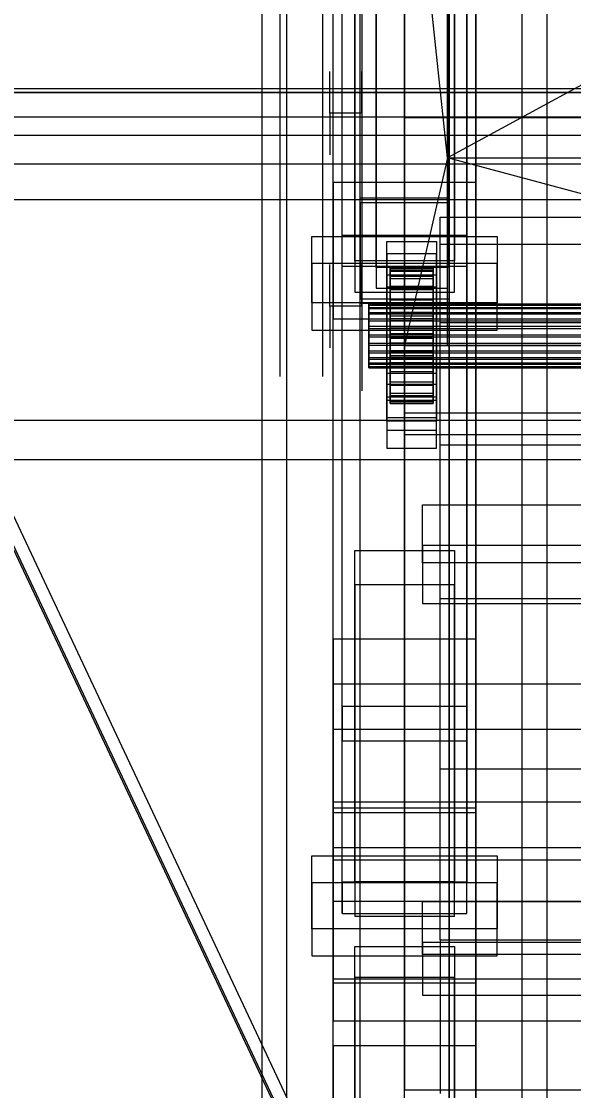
# Model space of a CAD drawing. Header units: millimetres. Extents: x -1970 to 34302, y -65268 to 6837.
# Drawn here: x -537.5 to -382.6, y -34680.3 to -34380 of the extents above; entities that cross this region are included whole.
import ezdxf

# ---------------------------------------------------------------- set-up
doc = ezdxf.new("R2010")
doc.units = ezdxf.units.MM
for name, color, linetype, lineweight in [('COTAS_O', 1, 'Continuous', 0), ('frontal_briquetadora', 7, 'Continuous', 0), ('frontal_C01', 7, 'Continuous', 0), ('frontal_C02', 7, 'Continuous', 0), ('frontal_mezcladora', 7, 'Continuous', 0), ('frontal_tolva', 7, 'Continuous', 0), ('frontal_tolva-C01', 7, 'Continuous', 0)]:
    doc.layers.add(name, color=color, linetype=linetype, lineweight=lineweight)
doc.dimstyles.new('R19_100', dxfattribs={"dimtxt": 250, "dimasz": 150, "dimexe": 150, "dimexo": 80, "dimgap": 100, "dimtad": 1, "dimtih": 1, "dimtoh": 1, "dimdsep": 46, "dimcen": 0.09, "dimadec": 0, "dimazin": 0, "dimtfac": 1, "dimtdec": 4, "dimtofl": 0, "dimtmove": 0, "dimatfit": 3, "dimfxl": 1, "dimtolj": 1, "dimtzin": 0, "dimarcsym": 0})

# ---------------------------------------------------------------- blocks, each defined once
blk = doc.blocks.new('*D35')
at = {"layer": 'COTAS_O', "color": 0, "lineweight": -2, "transparency": 16777216}
for p, q in [((-1725, -34320), (-1725, -33550)), ((1725, -34320), (1725, -33550)), ((-1575, -33700), (1575, -33700))]:
    blk.add_line(p, q, dxfattribs=at)
at = {"layer": 'COTAS_O', "color": 0, "transparency": 16777216}
for points in [[(-1575, -33675), (-1575, -33725), (-1725, -33700)], [(1575, -33675), (1575, -33725), (1725, -33700)]]:
    blk.add_solid(points, dxfattribs=at)
at = {"layer": 'Defpoints', "color": 0, "transparency": 16777216}
for p in [(1725, -33700), (-1725, -34400), (1725, -34400)]:
    blk.add_point(p, dxfattribs=at)
blk = doc.blocks.new('*D38')
at = {"layer": 'COTAS_O', "color": 0, "lineweight": -2, "transparency": 16777216}
for p, q in [((-570, -33700), (200, -33700)), ((50, -34750), (50, -33850)), ((-570, -34900), (200, -34900))]:
    blk.add_line(p, q, dxfattribs=at)
at = {"layer": 'COTAS_O', "color": 0, "transparency": 16777216}
for points in [[(25, -33850), (75, -33850), (50, -33700)], [(25, -34750), (75, -34750), (50, -34900)]]:
    blk.add_solid(points, dxfattribs=at)
at = {"layer": 'Defpoints', "color": 0, "transparency": 16777216}
for p in [(-650, -33700), (50, -33700), (-650, -34900)]:
    blk.add_point(p, dxfattribs=at)
blk = doc.blocks.new('*D39')
at = {"layer": 'COTAS_O', "color": 0, "lineweight": -2, "transparency": 16777216}
for p, q in [((-650, -34820), (-650, -34050)), ((650, -34820), (650, -34050)), ((-500, -34200), (500, -34200))]:
    blk.add_line(p, q, dxfattribs=at)
at = {"layer": 'COTAS_O', "color": 0, "transparency": 16777216}
for points in [[(-500, -34175), (-500, -34225), (-650, -34200)], [(500, -34175), (500, -34225), (650, -34200)]]:
    blk.add_solid(points, dxfattribs=at)
at = {"layer": 'Defpoints', "color": 0, "transparency": 16777216}
for p in [(650, -34200), (-650, -34900), (650, -34900)]:
    blk.add_point(p, dxfattribs=at)

msp = doc.modelspace()

# ---------------------------------------------------------------- linework, layer by layer
at = {"layer": 'frontal_briquetadora'}
for p, q in [((-430, -34680), (-430, -33820)), ((-430, -34060), (-430, -34490)), ((-430, -34496), (-430, -34060)), ((-430, -34680), (-430, -34260)), ((-430, -34496), (-430, -34260)), ((-430, -34305), (-430, -34471)), ((-418, -34418.333), (-430, -34305)), ((-430, -34680), (-430, -34305)), ((-430, -34305), (-430, -34496)), ((-210, -34305), (-418, -34418.333)), ((-465, -34366.107), (-465, -34381.105)), ((-442, -34366.174), (-442, -34381.431)), ((-430, -34366.174), (-430, -34381.431)), ((-465, -34368.936), (-465, -34385.831)), ((-453, -34368.458), (-453, -34383.843)), ((-453, -34368.936), (-453, -34385.831)), ((-442, -34368.458), (-442, -34383.843)), ((-442, -34370.769), (-442, -34387.994)), ((-430, -34370.769), (-430, -34387.994)), ((-465, -34381.105), (-465, -34394.43)), ((-442, -34381.431), (-442, -34395.136)), ((-430, -34381.431), (-430, -34395.136)), ((-453, -34383.843), (-453, -34397.512)), ((-442, -34383.843), (-442, -34397.512)), ((-465, -34385.831), (-465, -34401.723)), ((-453, -34385.831), (-453, -34401.723)), ((-442, -34387.994), (-442, -34404.195)), ((-430, -34387.994), (-430, -34404.195)), ((-465, -34394.43), (-465, -34405.871)), ((-451, -34396.433), (-451, -34394.116)), ((-451, -34400.608), (-451, -34396.433)), ((-442, -34396.433), (-442, -34394.116)), ((-442, -34395.136), (-442, -34407.089)), ((-442, -34400.608), (-442, -34396.433)), ((-430, -34395.136), (-430, -34407.089)), ((-453, -34397.512), (-453, -34409.248)), ((-442, -34397.512), (-442, -34409.248)), ((-430, -34399.964), (-430, -34398.226)), ((-465, -34401.723), (-465, -34416.466)), ((-453, -34401.723), (-453, -34416.466)), ((-451, -34405.815), (-451, -34400.608)), ((-442, -34405.815), (-442, -34400.608)), ((-430, -34403.095), (-430, -34399.964)), ((-442, -34404.195), (-442, -34419.227)), ((-430, -34407), (-430, -34403.095)), ((-430, -34404.195), (-430, -34419.227)), ((-465, -34405.871), (-465, -34415.248)), ((-442, -34405.815), (-451, -34405.815)), ((-451, -34405.815), (-451, -34411.021)), ((-442, -34405.815), (-442, -34411.021)), ((-442, -34407.089), (-442, -34417.116)), ((-430, -34407), (-188, -34407)), ((-430, -34407), (-430, -34410.905)), ((-430, -34407.089), (-430, -34417.116)), ((-453, -34409.248), (-453, -34418.868)), ((-451, -34411.021), (-451, -34415.197)), ((-442, -34409.248), (-442, -34418.868)), ((-442, -34411.021), (-442, -34415.197)), ((-430, -34410.905), (-430, -34414.036)), ((-430, -34414.036), (-430, -34415.774)), ((-465, -34415.248), (-465, -34422.414)), ((-465, -34416.466), (-465, -34429.929)), ((-453, -34416.466), (-453, -34429.929)), ((-451, -34415.197), (-451, -34417.514)), ((-442, -34415.197), (-442, -34417.514)), ((-442, -34417.116), (-442, -34425.07)), ((-430, -34417.116), (-430, -34425.07)), ((-453, -34418.868), (-453, -34426.218)), ((-442, -34418.868), (-442, -34426.218)), ((-442, -34419.227), (-442, -34432.952)), ((-418, -34418.333), (-430, -34471)), ((-430, -34419.227), (-430, -34432.952)), ((-418, -34471), (-418, -34418.333)), ((-418, -34418.333), (-222, -34418.333)), ((-222, -34471), (-418, -34418.333)), ((-465, -34422.414), (-465, -34427.255)), ((-453, -34426.218), (-453, -34431.184)), ((-442, -34425.07), (-442, -34430.836)), ((-442, -34426.218), (-442, -34431.184)), ((-430, -34425.07), (-430, -34430.836)), ((-465, -34427.255), (-465, -34429.694)), ((-465, -34429.929), (-465, -34441.988)), ((-453, -34429.929), (-453, -34441.988)), ((-453, -34431.184), (-453, -34433.686)), ((-442, -34430.836), (-442, -34434.33)), ((-442, -34431.184), (-442, -34433.686)), ((-430, -34430.836), (-430, -34434.33)), ((-442, -34432.952), (-442, -34445.246)), ((-442, -34434.33), (-442, -34435.5)), ((-430, -34432.952), (-430, -34445.246)), ((-430, -34434.33), (-430, -34435.5)), ((-465, -34441.988), (-465, -34452.535)), ((-453, -34441.988), (-453, -34452.535)), ((-442, -34445.246), (-442, -34455.999)), ((-430, -34445.246), (-430, -34455.999)), ((-451, -34450.618), (-451, -34448.301)), ((-451, -34454.793), (-451, -34450.618)), ((-442, -34450.618), (-442, -34448.301)), ((-442, -34454.793), (-442, -34450.618)), ((-465, -34452.535), (-465, -34461.475)), ((-453, -34452.535), (-453, -34461.475)), ((-451, -34460), (-451, -34454.793)), ((-442, -34460), (-442, -34454.793)), ((-442, -34455.999), (-442, -34465.113)), ((-430, -34455.999), (-430, -34465.113)), ((-465, -34461.475), (-465, -34468.725)), ((-453, -34461.475), (-453, -34468.725)), ((-442, -34460), (-451, -34460)), ((-451, -34460), (-451, -34465.207)), ((-442, -34460), (-442, -34465.207)), ((-451, -34465.207), (-451, -34469.382)), ((-442, -34465.113), (-442, -34472.505)), ((-442, -34465.207), (-442, -34469.382)), ((-430, -34465.113), (-430, -34472.505)), ((-465, -34468.725), (-465, -34474.221)), ((-453, -34468.725), (-453, -34474.221)), ((-451, -34469.382), (-451, -34471.699)), ((-442, -34469.382), (-442, -34471.699)), ((-430, -34471), (-418, -34471)), ((-430, -34471), (-210, -34471)), ((-430, -34471), (-430, -34680)), ((-430, -34471), (-430, -34496)), ((-210, -34471), (-418, -34471)), ((-222, -34471), (-418, -34471)), ((-465, -34474.221), (-465, -34477.913)), ((-453, -34474.221), (-453, -34477.913)), ((-442, -34472.505), (-442, -34478.109)), ((-430, -34472.505), (-430, -34478.109)), ((-465, -34477.913), (-465, -34479.768)), ((-453, -34477.913), (-453, -34479.768)), ((-442, -34478.109), (-442, -34481.873)), ((-430, -34478.109), (-430, -34481.873)), ((-442, -34481.873), (-442, -34483.763)), ((-430, -34481.873), (-430, -34483.763)), ((-210, -34490), (-430, -34490)), ((-430, -34496), (-210, -34496)), ((-430, -34496), (-430, -34680)), ((-430, -34680), (-223.45, -34680)), ((-430, -34680), (-210, -34680)), ((-430, -34680), (-315, -34680)), ((-430, -34700), (-430, -34680))]:
    msp.add_line(p, q, dxfattribs=at)
at = {"layer": 'frontal_C01'}
for p, q in [((-470, -35975), (-470, -34088.498)), ((-463, -35975), (-463, -34088.498)), ((-397, -35975), (-397, -34088.498)), ((-390, -35975), (-390, -34088.498)), ((-450, -34553.51), (-450, -34169.301)), ((-410, -34169.301), (-410, -34553.51)), ((-450, -34600.878), (-450, -34216.669)), ((-410, -34600.878), (-410, -34216.669)), ((-450, -34667.722), (-450, -34283.513)), ((-410, -34283.513), (-410, -34667.722)), ((-442.5, -34948.719), (-442.5, -34289.775)), ((-417.5, -34289.775), (-417.5, -34948.719)), ((-447.5, -34572.391), (-447.5, -34297.657)), ((-412.5, -34297.657), (-412.5, -34572.391)), ((-447.5, -34581.997), (-447.5, -34307.263)), ((-412.5, -34581.997), (-412.5, -34307.263)), ((-442.5, -34974.088), (-442.5, -34315.145)), ((-417.5, -34974.088), (-417.5, -34315.145)), ((-450, -34705.616), (-450, -34321.407)), ((-410, -34705.616), (-410, -34321.407)), ((-425, -34532.07), (-425, -34515.805)), ((-425, -34515.805), (425, -34515.805)), ((-425, -34527.173), (-425, -34515.805)), ((-444, -34538.214), (-444, -34528.609)), ((-444, -34528.609), (-416, -34528.609)), ((-444, -34621.657), (-444, -34528.609)), ((425, -34527.173), (-425, -34527.173)), ((-425, -34527.173), (-425, -34543.438)), ((-416, -34528.609), (-416, -34538.214)), ((-416, -34528.609), (-416, -34621.657)), ((425, -34532.07), (-425, -34532.07)), ((-425, -34532.07), (-425, -34543.438)), ((-416, -34538.214), (-444, -34538.214)), ((-444, -34538.214), (-444, -34631.262)), ((-416, -34631.262), (-416, -34538.214)), ((-425, -34543.438), (425, -34543.438)), ((-410, -34553.51), (-450, -34553.51)), ((-450, -34553.51), (-450, -34600.878)), ((-450, -34937.719), (-450, -34553.51)), ((-410, -34600.878), (-410, -34553.51)), ((-410, -34553.51), (-410, -34937.719)), ((-450, -34578.861), (-450, -34566.054)), ((-450, -34566.054), (450, -34566.054)), ((-450, -34599.211), (-450, -34566.054)), ((-412.5, -34572.391), (-447.5, -34572.391)), ((-447.5, -34572.391), (-447.5, -34581.997)), ((-412.5, -34581.997), (-412.5, -34572.391)), ((450, -34578.861), (-450, -34578.861)), ((-450, -34578.861), (-450, -34612.018)), ((-447.5, -34581.997), (-412.5, -34581.997)), ((450, -34599.211), (-450, -34599.211)), ((-450, -34599.211), (-450, -34612.018)), ((-450, -34600.878), (-410, -34600.878)), ((-450, -34985.087), (-450, -34600.878)), ((-410, -34985.087), (-410, -34600.878)), ((-450, -34612.018), (450, -34612.018)), ((-456, -34634.81), (-456, -34614.319)), ((-456, -34614.319), (-404, -34614.319)), ((-456, -34621.898), (-456, -34614.319)), ((-404, -34614.319), (-404, -34634.81)), ((-404, -34614.319), (-404, -34621.898)), ((-416, -34621.657), (-444, -34621.657)), ((-444, -34621.657), (-444, -34631.262)), ((-416, -34631.262), (-416, -34621.657)), ((-404, -34621.898), (-456, -34621.898)), ((-456, -34621.898), (-456, -34642.389)), ((-404, -34642.389), (-404, -34621.898)), ((-444, -34631.262), (-416, -34631.262)), ((-404, -34634.81), (-456, -34634.81)), ((-456, -34634.81), (-456, -34642.389)), ((-404, -34642.389), (-404, -34634.81)), ((-456, -34642.389), (-404, -34642.389)), ((-410, -34667.722), (-450, -34667.722)), ((-450, -34667.722), (-450, -34705.616)), ((-450, -35051.931), (-450, -34667.722)), ((-410, -34705.616), (-410, -34667.722)), ((-410, -34667.722), (-410, -35051.931))]:
    msp.add_line(p, q, dxfattribs=at)
at = {"layer": 'frontal_C02'}
for p, q in [((-470, -35975), (-470, -33576.746)), ((-463, -35975), (-463, -33576.746)), ((-397, -35975), (-397, -33576.746)), ((-390, -35975), (-390, -33576.746)), ((-470, -35975), (-470, -34072.136)), ((-463, -35975), (-463, -34072.136)), ((-397, -35975), (-397, -34072.136)), ((-390, -35975), (-390, -34072.136)), ((-450, -34425.283), (-450, -34074.565)), ((-410, -34074.565), (-410, -34425.283)), ((-450, -34463.537), (-450, -34112.818)), ((-410, -34463.537), (-410, -34112.818)), ((-450, -34602.206), (-450, -34251.487)), ((-410, -34251.487), (-410, -34602.206)), ((-442.5, -34429.556), (-442.5, -34260.541)), ((-417.5, -34260.541), (-417.5, -34429.556)), ((-442.5, -34459.264), (-442.5, -34290.25)), ((-417.5, -34459.264), (-417.5, -34290.25)), ((-450, -34650.022), (-450, -34299.304)), ((-410, -34650.022), (-410, -34299.304)), ((-438, -34449.111), (-438, -34304.811)), ((-418, -34304.811), (-418, -34449.111)), ((-438, -34310.656), (-438, -34454.956)), ((-418, -34454.956), (-418, -34310.656)), ((-444, -34447.257), (-444, -34354.926)), ((-416, -34354.926), (-416, -34447.257)), ((-444, -34363.694), (-444, -34456.025)), ((-416, -34456.025), (-416, -34363.694)), ((-410, -34425.283), (-450, -34425.283)), ((-450, -34425.283), (-450, -34463.537)), ((-450, -34776.002), (-450, -34425.283)), ((-410, -34463.537), (-410, -34425.283)), ((-410, -34425.283), (-410, -34776.002)), ((-442.5, -34459.264), (-442.5, -34429.556)), ((-442.5, -34429.556), (-417.5, -34429.556)), ((-417.5, -34429.556), (-417.5, -34459.264)), ((-417.5, -34430.927), (-442.5, -34430.927)), ((-442.5, -34430.927), (-442.5, -34457.893)), ((-442.5, -34963.35), (-442.5, -34430.927)), ((-417.5, -34457.893), (-417.5, -34430.927)), ((-417.5, -34430.927), (-417.5, -34963.35)), ((-456, -34459.08), (-456, -34440.376)), ((-456, -34440.376), (-404, -34440.376)), ((-456, -34448.026), (-456, -34440.376)), ((-447.5, -34448.794), (-447.5, -34440.026)), ((-447.5, -34440.026), (-412.5, -34440.026)), ((-447.5, -34621.73), (-447.5, -34440.026)), ((-412.5, -34440.026), (-412.5, -34448.794)), ((-412.5, -34440.026), (-412.5, -34621.73)), ((-404, -34440.376), (-404, -34459.08)), ((-404, -34440.376), (-404, -34448.026)), ((-435, -34445.285), (-435, -34441.778)), ((-435, -34441.778), (-421, -34441.778)), ((-435, -34481.944), (-435, -34441.778)), ((-421, -34441.778), (-421, -34445.285)), ((-421, -34441.778), (-421, -34481.944)), ((-416, -34447.257), (-444, -34447.257)), ((-444, -34447.257), (-444, -34456.025)), ((-421, -34445.285), (-435, -34445.285)), ((-435, -34445.285), (-435, -34485.452)), ((-421, -34485.452), (-421, -34445.285)), ((-416, -34456.025), (-416, -34447.257)), ((-404, -34448.026), (-456, -34448.026)), ((-456, -34448.026), (-456, -34466.731)), ((-412.5, -34448.794), (-447.5, -34448.794)), ((-447.5, -34630.498), (-447.5, -34448.794)), ((-418, -34449.111), (-438, -34449.111)), ((-438, -34449.111), (-438, -34454.956)), ((-434, -34459.297), (-434, -34449.303)), ((-434, -34449.303), (-434, -34449.779)), ((-434, -34449.303), (-422, -34449.303)), ((-434, -34450.121), (-434, -34449.303)), ((-434, -34459.522), (-434, -34449.779)), ((-434, -34449.779), (-434, -34451.516)), ((-434, -34449.779), (-422, -34449.779)), ((-434, -34459.684), (-434, -34450.121)), ((-434, -34450.121), (-422, -34450.121)), ((-434, -34452.177), (-434, -34450.121)), ((-422, -34449.779), (-422, -34449.303)), ((-422, -34449.303), (-422, -34459.297)), ((-422, -34449.303), (-422, -34450.121)), ((-422, -34451.516), (-422, -34449.779)), ((-422, -34449.779), (-422, -34459.522)), ((-422, -34450.121), (-422, -34459.684)), ((-422, -34450.121), (-422, -34452.177)), ((-418, -34454.956), (-418, -34449.111)), ((-412.5, -34630.498), (-412.5, -34448.794)), ((-404, -34466.731), (-404, -34448.026)), ((-435, -34454.638), (-435, -34451.131)), ((-435, -34451.131), (-421, -34451.131)), ((-435, -34491.297), (-435, -34451.131)), ((-434, -34460.345), (-434, -34451.516)), ((-434, -34451.516), (-434, -34454.397)), ((-434, -34451.516), (-422, -34451.516)), ((-434, -34460.658), (-434, -34452.177)), ((-434, -34452.177), (-422, -34452.177)), ((-434, -34455.332), (-434, -34452.177)), ((-422, -34454.397), (-422, -34451.516)), ((-422, -34451.516), (-422, -34460.345)), ((-422, -34452.177), (-422, -34460.658)), ((-422, -34452.177), (-422, -34455.332)), ((-421, -34451.131), (-421, -34454.638)), ((-421, -34451.131), (-421, -34491.297)), ((-444, -34456.025), (-416, -34456.025)), ((-438, -34454.956), (-418, -34454.956)), ((-421, -34454.638), (-435, -34454.638)), ((-435, -34454.638), (-435, -34494.804)), ((-434, -34461.71), (-434, -34454.397)), ((-434, -34454.397), (-434, -34458.225)), ((-434, -34454.397), (-422, -34454.397)), ((-434, -34462.153), (-434, -34455.332)), ((-434, -34455.332), (-422, -34455.332)), ((-434, -34459.369), (-434, -34455.332)), ((-422, -34458.225), (-422, -34454.397)), ((-422, -34454.397), (-422, -34461.71)), ((-422, -34455.332), (-422, -34462.153)), ((-422, -34455.332), (-422, -34459.369)), ((-421, -34494.804), (-421, -34454.638)), ((-404, -34459.08), (-456, -34459.08)), ((-456, -34459.08), (-456, -34466.731)), ((-442.5, -34457.893), (-417.5, -34457.893)), ((-442.5, -34990.315), (-442.5, -34457.893)), ((-417.5, -34459.264), (-442.5, -34459.264)), ((-440, -34459.684), (-440, -34459.297)), ((-440, -34459.297), (-440, -34459.522)), ((-440, -34459.297), (440, -34459.297)), ((-440, -34459.522), (-440, -34460.345)), ((-440, -34459.522), (440, -34459.522)), ((-434, -34463.523), (-434, -34458.225)), ((-434, -34458.225), (-434, -34462.738)), ((-434, -34458.225), (-422, -34458.225)), ((-434, -34459.522), (-434, -34459.297)), ((-422, -34459.297), (-434, -34459.297)), ((-434, -34459.297), (-434, -34459.684)), ((-434, -34464.065), (-434, -34459.369)), ((-434, -34459.369), (-422, -34459.369)), ((-434, -34464.015), (-434, -34459.369)), ((-434, -34460.345), (-434, -34459.522)), ((-422, -34459.522), (-434, -34459.522)), ((-422, -34462.738), (-422, -34458.225)), ((-422, -34458.225), (-422, -34463.523)), ((-422, -34459.297), (-422, -34459.522)), ((-422, -34459.684), (-422, -34459.297)), ((-422, -34459.369), (-422, -34464.065)), ((-422, -34459.369), (-422, -34464.015)), ((-422, -34459.522), (-422, -34460.345)), ((-417.5, -34990.315), (-417.5, -34457.893)), ((-404, -34466.731), (-404, -34459.08)), ((-440, -34460.658), (-440, -34459.684)), ((-440, -34459.684), (440, -34459.684)), ((-440, -34460.345), (-440, -34461.71)), ((-440, -34460.345), (440, -34460.345)), ((-440, -34462.153), (-440, -34460.658)), ((-440, -34460.658), (440, -34460.658)), ((-440, -34461.71), (-440, -34463.523)), ((-440, -34461.71), (440, -34461.71)), ((-440, -34464.065), (-440, -34462.153)), ((-440, -34462.153), (440, -34462.153)), ((-422, -34459.684), (-434, -34459.684)), ((-434, -34459.684), (-434, -34460.658)), ((-434, -34461.71), (-434, -34460.345)), ((-422, -34460.345), (-434, -34460.345)), ((-422, -34460.658), (-434, -34460.658)), ((-434, -34460.658), (-434, -34462.153)), ((-434, -34463.523), (-434, -34461.71)), ((-422, -34461.71), (-434, -34461.71)), ((-422, -34462.153), (-434, -34462.153)), ((-434, -34462.153), (-434, -34464.065)), ((-422, -34460.658), (-422, -34459.684)), ((-422, -34460.345), (-422, -34461.71)), ((-422, -34462.153), (-422, -34460.658)), ((-422, -34461.71), (-422, -34463.523)), ((-422, -34464.065), (-422, -34462.153)), ((-450, -34463.537), (-410, -34463.537)), ((-450, -34814.255), (-450, -34463.537)), ((-440, -34463.523), (-440, -34465.661)), ((-440, -34463.523), (440, -34463.523)), ((-440, -34466.266), (-440, -34464.065)), ((-440, -34464.065), (440, -34464.065)), ((-434, -34462.738), (-434, -34465.661)), ((-422, -34462.738), (-434, -34462.738)), ((-434, -34462.738), (-434, -34467.63)), ((-434, -34465.661), (-434, -34463.523)), ((-422, -34463.523), (-434, -34463.523)), ((-434, -34466.266), (-434, -34464.015)), ((-434, -34464.015), (-422, -34464.015)), ((-434, -34468.952), (-434, -34464.015)), ((-422, -34464.065), (-434, -34464.065)), ((-434, -34464.065), (-434, -34466.266)), ((-422, -34465.661), (-422, -34462.738)), ((-422, -34467.63), (-422, -34462.738)), ((-422, -34463.523), (-422, -34465.661)), ((-422, -34464.015), (-422, -34466.266)), ((-422, -34464.015), (-422, -34468.952)), ((-422, -34466.266), (-422, -34464.065)), ((-410, -34814.255), (-410, -34463.537)), ((-456, -34466.731), (-404, -34466.731)), ((-440, -34465.661), (-440, -34467.978)), ((440, -34465.661), (-440, -34465.661)), ((-440, -34468.604), (-440, -34466.266)), ((-440, -34466.266), (440, -34466.266)), ((-440, -34467.978), (-440, -34470.317)), ((-440, -34467.978), (440, -34467.978)), ((-440, -34470.922), (-440, -34468.604)), ((-440, -34468.604), (440, -34468.604)), ((-434, -34465.661), (-422, -34465.661)), ((-434, -34467.978), (-434, -34465.661)), ((-422, -34466.266), (-434, -34466.266)), ((-434, -34466.266), (-434, -34468.604)), ((-434, -34467.978), (-434, -34467.63)), ((-434, -34467.63), (-434, -34472.567)), ((-434, -34467.63), (-422, -34467.63)), ((-434, -34470.317), (-434, -34467.978)), ((-422, -34467.978), (-434, -34467.978)), ((-434, -34468.604), (-434, -34468.952)), ((-422, -34468.604), (-434, -34468.604)), ((-434, -34468.604), (-434, -34470.922)), ((-422, -34465.661), (-422, -34467.978)), ((-422, -34468.604), (-422, -34466.266)), ((-422, -34472.567), (-422, -34467.63)), ((-422, -34467.63), (-422, -34467.978)), ((-422, -34467.978), (-422, -34470.317)), ((-422, -34468.952), (-422, -34468.604)), ((-422, -34470.922), (-422, -34468.604)), ((-440, -34470.317), (-440, -34472.517)), ((-440, -34470.317), (440, -34470.317)), ((-440, -34473.06), (-440, -34470.922)), ((-440, -34470.922), (440, -34470.922)), ((-434, -34468.952), (-422, -34468.952)), ((-434, -34473.844), (-434, -34468.952)), ((-434, -34472.517), (-434, -34470.317)), ((-434, -34470.317), (-434, -34472.567)), ((-422, -34470.317), (-434, -34470.317)), ((-434, -34470.922), (-434, -34473.844)), ((-422, -34470.922), (-434, -34470.922)), ((-434, -34470.922), (-434, -34473.06)), ((-422, -34468.952), (-422, -34473.844)), ((-422, -34472.567), (-422, -34470.317)), ((-422, -34470.317), (-422, -34472.517)), ((-422, -34473.844), (-422, -34470.922)), ((-422, -34473.06), (-422, -34470.922)), ((-440, -34472.517), (-440, -34474.43)), ((-440, -34472.517), (440, -34472.517)), ((-440, -34474.873), (-440, -34473.06)), ((-440, -34473.06), (440, -34473.06)), ((-440, -34474.43), (-440, -34475.924)), ((-440, -34474.43), (440, -34474.43)), ((-434, -34474.43), (-434, -34472.517)), ((-434, -34472.517), (-434, -34477.213)), ((-422, -34472.517), (-434, -34472.517)), ((-434, -34472.567), (-434, -34477.213)), ((-434, -34472.567), (-422, -34472.567)), ((-434, -34473.06), (-434, -34478.358)), ((-422, -34473.06), (-434, -34473.06)), ((-434, -34473.06), (-434, -34474.873)), ((-434, -34473.844), (-422, -34473.844)), ((-434, -34478.358), (-434, -34473.844)), ((-434, -34475.924), (-434, -34474.43)), ((-434, -34474.43), (-434, -34481.251)), ((-422, -34474.43), (-434, -34474.43)), ((-422, -34477.213), (-422, -34472.517)), ((-422, -34472.517), (-422, -34474.43)), ((-422, -34477.213), (-422, -34472.567)), ((-422, -34478.358), (-422, -34473.06)), ((-422, -34474.873), (-422, -34473.06)), ((-422, -34473.844), (-422, -34478.358)), ((-422, -34481.251), (-422, -34474.43)), ((-422, -34474.43), (-422, -34475.924)), ((-440, -34476.237), (-440, -34474.873)), ((-440, -34474.873), (440, -34474.873)), ((-440, -34475.924), (-440, -34476.898)), ((-440, -34475.924), (440, -34475.924)), ((-440, -34477.06), (-440, -34476.237)), ((-440, -34476.237), (440, -34476.237)), ((-440, -34476.898), (-440, -34477.286)), ((-440, -34476.898), (440, -34476.898)), ((-440, -34477.286), (-440, -34477.06)), ((-440, -34477.06), (440, -34477.06)), ((-440, -34477.286), (440, -34477.286)), ((-434, -34474.873), (-434, -34482.186)), ((-422, -34474.873), (-434, -34474.873)), ((-434, -34474.873), (-434, -34476.237)), ((-434, -34476.898), (-434, -34475.924)), ((-434, -34475.924), (-434, -34484.405)), ((-422, -34475.924), (-434, -34475.924)), ((-434, -34476.237), (-434, -34485.066)), ((-422, -34476.237), (-434, -34476.237)), ((-434, -34476.237), (-434, -34477.06)), ((-434, -34477.286), (-434, -34476.898)), ((-434, -34476.898), (-434, -34486.462)), ((-422, -34476.898), (-434, -34476.898)), ((-434, -34477.06), (-434, -34486.804)), ((-422, -34477.06), (-434, -34477.06)), ((-434, -34477.06), (-434, -34477.286)), ((-434, -34477.213), (-434, -34481.251)), ((-434, -34477.213), (-422, -34477.213)), ((-434, -34477.286), (-434, -34487.28)), ((-422, -34477.286), (-434, -34477.286)), ((-422, -34482.186), (-422, -34474.873)), ((-422, -34476.237), (-422, -34474.873)), ((-422, -34484.405), (-422, -34475.924)), ((-422, -34475.924), (-422, -34476.898)), ((-422, -34485.066), (-422, -34476.237)), ((-422, -34477.06), (-422, -34476.237)), ((-422, -34486.462), (-422, -34476.898)), ((-422, -34476.898), (-422, -34477.286)), ((-422, -34486.804), (-422, -34477.06)), ((-422, -34477.286), (-422, -34477.06)), ((-422, -34481.251), (-422, -34477.213)), ((-422, -34487.28), (-422, -34477.286)), ((-435, -34492.227), (-435, -34478.783)), ((-435, -34478.783), (-421, -34478.783)), ((-435, -34486.434), (-435, -34478.783)), ((-434, -34478.358), (-422, -34478.358)), ((-434, -34482.186), (-434, -34478.358)), ((-422, -34478.358), (-422, -34482.186)), ((-421, -34478.783), (-421, -34492.227)), ((-421, -34478.783), (-421, -34486.434)), ((-421, -34481.944), (-435, -34481.944)), ((-435, -34481.944), (-435, -34485.452)), ((-434, -34481.251), (-434, -34484.405)), ((-434, -34481.251), (-422, -34481.251)), ((-434, -34482.186), (-422, -34482.186)), ((-434, -34485.066), (-434, -34482.186)), ((-422, -34484.405), (-422, -34481.251)), ((-422, -34482.186), (-422, -34485.066)), ((-421, -34485.452), (-421, -34481.944)), ((-435, -34485.452), (-421, -34485.452)), ((-421, -34486.434), (-435, -34486.434)), ((-435, -34486.434), (-435, -34499.878)), ((-434, -34484.405), (-434, -34486.462)), ((-434, -34484.405), (-422, -34484.405)), ((-434, -34485.066), (-422, -34485.066)), ((-434, -34486.804), (-434, -34485.066)), ((-434, -34486.462), (-434, -34487.28)), ((-434, -34486.462), (-422, -34486.462)), ((-422, -34486.462), (-422, -34484.405)), ((-422, -34485.066), (-422, -34486.804)), ((-422, -34487.28), (-422, -34486.462)), ((-421, -34499.878), (-421, -34486.434)), ((-434, -34486.804), (-422, -34486.804)), ((-434, -34487.28), (-434, -34486.804)), ((-434, -34487.28), (-422, -34487.28)), ((-422, -34486.804), (-422, -34487.28)), ((-421, -34491.297), (-435, -34491.297)), ((-435, -34491.297), (-435, -34494.804)), ((-421, -34492.227), (-435, -34492.227)), ((-435, -34492.227), (-435, -34499.878)), ((-421, -34494.804), (-421, -34491.297)), ((-421, -34499.878), (-421, -34492.227)), ((-435, -34494.804), (-421, -34494.804)), ((-435, -34499.878), (-421, -34499.878)), ((-410, -34602.206), (-450, -34602.206)), ((-450, -34602.206), (-450, -34650.022)), ((-450, -34952.924), (-450, -34602.206)), ((-410, -34650.022), (-410, -34602.206)), ((-410, -34602.206), (-410, -34952.924)), ((-450, -34627.178), (-450, -34615.487)), ((-450, -34615.487), (450, -34615.487)), ((-450, -34648.959), (-450, -34615.487)), ((-412.5, -34621.73), (-447.5, -34621.73)), ((-447.5, -34621.73), (-447.5, -34630.498)), ((-412.5, -34630.498), (-412.5, -34621.73)), ((450, -34627.178), (-450, -34627.178)), ((-450, -34627.178), (-450, -34660.649)), ((-425, -34641.991), (-425, -34627.144)), ((-425, -34627.144), (425, -34627.144)), ((-425, -34638.62), (-425, -34627.144)), ((-447.5, -34630.498), (-412.5, -34630.498)), ((-444, -34648.515), (-444, -34639.747)), ((-444, -34639.747), (-416, -34639.747)), ((-444, -34733.677), (-444, -34639.747)), ((425, -34638.62), (-425, -34638.62)), ((-425, -34638.62), (-425, -34653.467)), ((-416, -34639.747), (-416, -34648.515)), ((-416, -34639.747), (-416, -34733.677)), ((425, -34641.991), (-425, -34641.991)), ((-425, -34641.991), (-425, -34653.467)), ((-416, -34648.515), (-444, -34648.515)), ((-444, -34648.515), (-444, -34742.445)), ((-416, -34742.445), (-416, -34648.515)), ((450, -34648.959), (-450, -34648.959)), ((-450, -34648.959), (-450, -34660.649)), ((-450, -34650.022), (-410, -34650.022)), ((-450, -35000.741), (-450, -34650.022)), ((-410, -35000.741), (-410, -34650.022)), ((-425, -34653.467), (425, -34653.467)), ((-450, -34660.649), (450, -34660.649))]:
    msp.add_line(p, q, dxfattribs=at)
at = {"layer": 'frontal_mezcladora'}
for p, q in [((-420, -34442.586), (-420, -34435)), ((-420, -34435), (240, -34435)), ((-420, -34464.602), (-420, -34442.586)), ((-420, -34442.586), (240, -34442.586)), ((-420, -34498.893), (-420, -34464.602)), ((-420, -34464.602), (240, -34464.602)), ((-420, -34542.102), (-420, -34498.893)), ((-420, -34498.893), (240, -34498.893)), ((-420, -34590), (-420, -34542.102)), ((-420, -34542.102), (240, -34542.102)), ((-420, -34637.898), (-420, -34590)), ((240, -34590), (-420, -34590)), ((-420, -34637.898), (-420, -34681.107)), ((-420, -34637.898), (240, -34637.898))]:
    msp.add_line(p, q, dxfattribs=at)
at = {"layer": 'frontal_tolva'}
for p, q in [((-670, -34400), (670, -34400)), ((600, -34400), (-600, -34400)), ((-600, -34406.849), (600, -34406.849)), ((-670, -34412), (670, -34412)), ((-660, -34420), (660, -34420)), ((-660, -34430), (660, -34430)), ((-1821.5, -34492), (1821.5, -34492)), ((-1821.5, -34503), (1821.5, -34503))]:
    msp.add_line(p, q, dxfattribs=at)
at = {"layer": 'frontal_tolva-C01'}
for p, q in [((-600, -34398.805), (600, -34398.805)), ((-225, -35197.379), (-600, -34398.805)), ((-596.379, -34398.3), (-221.379, -35196.873)), ((-600, -34400), (-225, -35198.574)), ((600, -34400), (-600, -34400))]:
    msp.add_line(p, q, dxfattribs=at)

# ---------------------------------------------------------------- dimensions: what is measured, and where the dimension line sits
at = {"layer": 'COTAS_O'}
for p1, p2, distance, picture, middle in [((-1725, -34400), (1725, -34400), 700, '*D35', (0, -33700)), ((-650, -34900), (-650, -33700), -700, '*D38', (50, -34300)), ((-650, -34900), (650, -34900), 700, '*D39', (0, -34200))]:
    dim = msp.add_aligned_dim(p1=p1, p2=p2, distance=distance, text='<> O', dimstyle='R19_100', dxfattribs=at)
    dim.commit()
    dim.dimension.update_dxf_attribs({"geometry": picture, "text_midpoint": middle})

doc.saveas('drawing.dxf')
